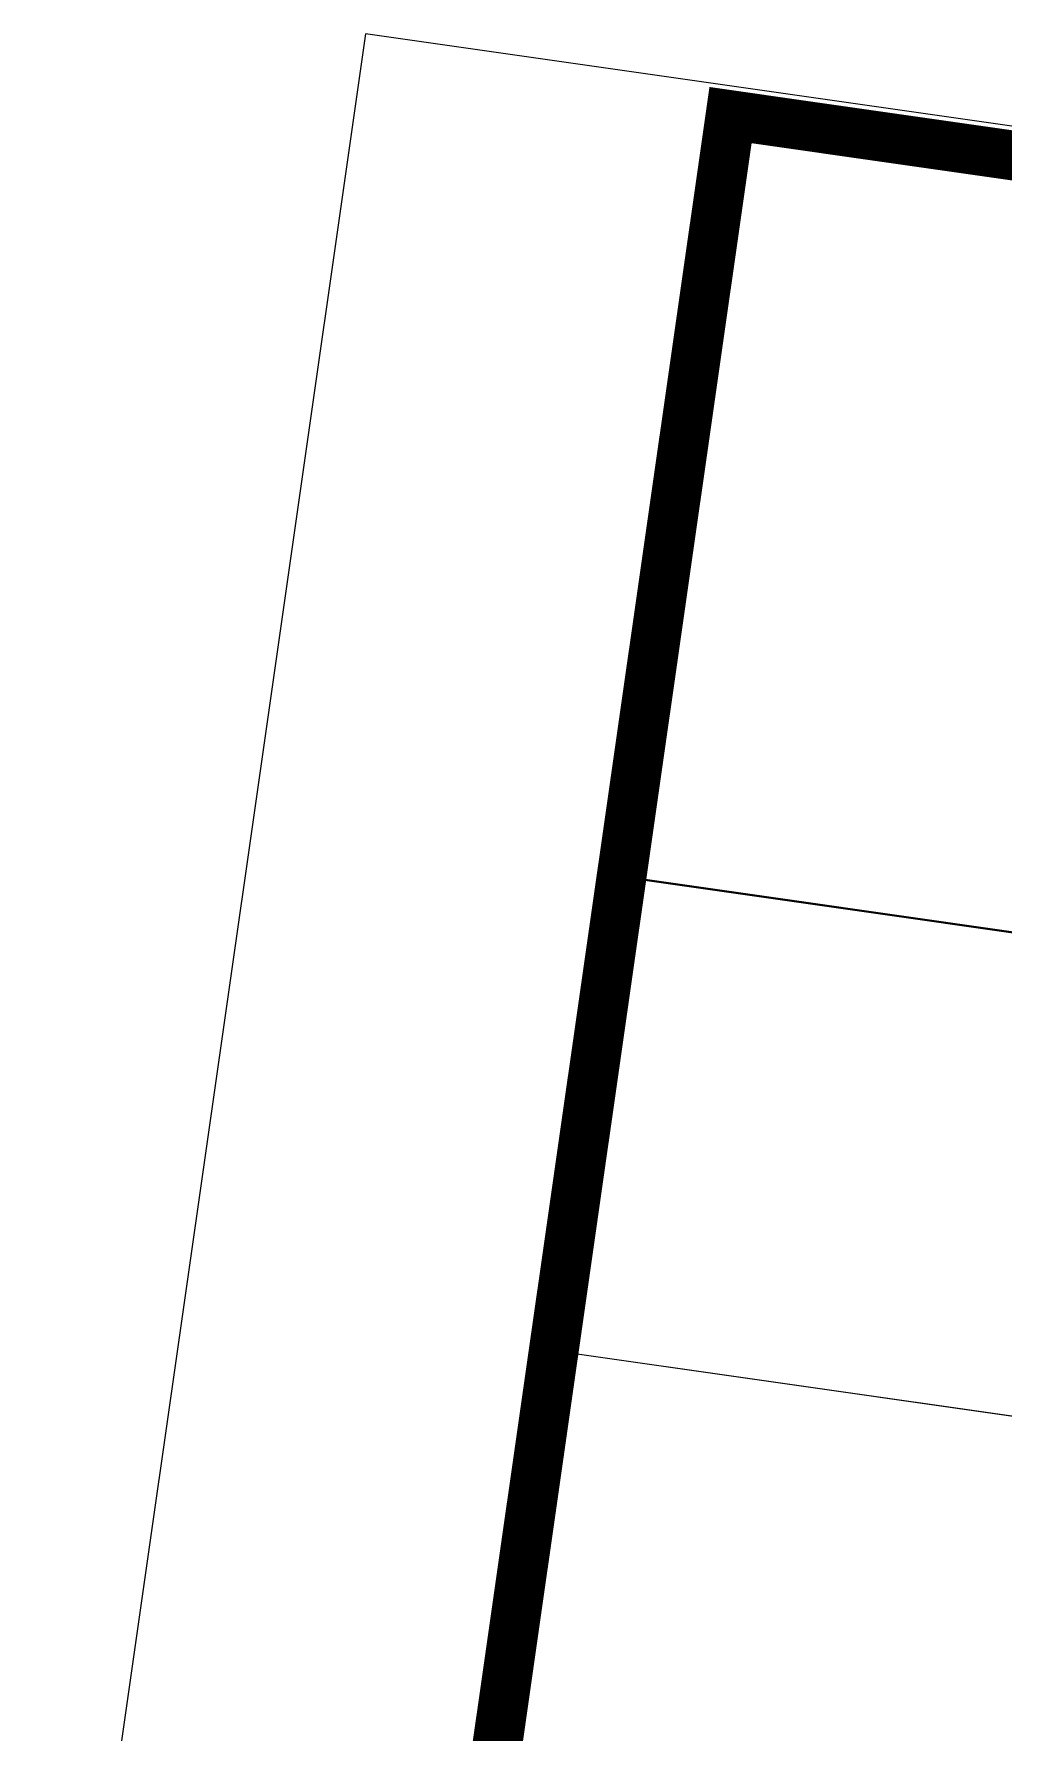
# Model space of a CAD drawing. Header units: millimetres. Extents: x -361192058 to 101130107379, y -14071650034 to 19218552450.
# Drawn here: x -132434 to -132318.2, y 45378.4 to 45581.5 of the extents above; entities that cross this region are included whole.
import ezdxf
from ezdxf.enums import TextEntityAlignment as Align

# ---------------------------------------------------------------- set-up
doc = ezdxf.new("R2010")
doc.units = ezdxf.units.MM
doc.header["$LTSCALE"] = 0.5
doc.layers.add('02', color=2, linetype='Continuous')
doc.styles.get("Standard").update_dxf_attribs({"font": 'txt.shx', "height": 0.12})

# ---------------------------------------------------------------- blocks, each defined once
blk = doc.blocks.new('APROVADO QUADRA 21.2 MBVII')
at = {"layer": '02', "lineweight": 18}
for points in [[(5064.44884272839, 2350.495723767664), (5125.648842728389, 2350.495723767664), (5125.648842728389, 2395.045723767664), (5064.44884272839, 2395.045723767664)], [(5092.272973893695, 2394.323914668061), (5078.434395118403, 2394.323914668061), (5078.434395118403, 2360.50705026725), (5092.272973893695, 2360.50705026725)], [(5092.272973893695, 2394.295723767664), (5104.790498982901, 2394.295723767664), (5104.790498982901, 2385.123344480297), (5092.272973893695, 2385.123344480297)], [(5124.898842728389, 2394.295723767664), (5104.814703438217, 2394.295723767664), (5104.814703438217, 2374.424427937196), (5124.898842728389, 2374.424427937196)]]:
    blk.add_lwpolyline(points, close=True, dxfattribs=at)
at = {"layer": '02', "lineweight": 18, "const_width": 0.1}
blk.add_lwpolyline([(5065.19884272839, 2351.245723767664), (5124.898842728389, 2351.245723767664), (5124.898842728389, 2394.295723767664), (5065.19884272839, 2394.295723767664)], close=True, dxfattribs=at)
at = {"color": 0, "lineweight": 13, "flags": 8}
for p in [(4700.724657799739, 2280.112525715252), (4699.57378630139, 2277.896413499706), (4702.354563138892, 2276.195041239209), (4703.672243349308, 2274.084986290777), (4699.84447394329, 2272.219426909525), (4703.048818763617, 2270.137026470893), (4703.087746051807, 2267.980265113006), (4700.652340375649, 2261.521648881858), (4700.700742594171, 2257.15925950577)]:
    blk.add_attdef('NIVEL', p, '', height=0.07500000000000001, dxfattribs=at)
for rotation, width, p in [(90, 0.7999999999988884, (4700.820527907887, 2275.752076380495)), (270, 0.5999999999989389, (4703.843667029373, 2274.902076380496)), (90, 0.7999999999988884, (4701.5574890138, 2268.502076380494)), (180, 0.5999999999989389, (4651.181659436375, 2236.193129894172))]:
    blk.add_attdef('$PORTA', text='', height=0.09000000000014552, rotation=rotation, dxfattribs=dict(at, width=width)).set_placement(p, align=Align.MIDDLE)
for p in [(4654.175996555586, 2240.463010622155), (4648.499009965404, 2240.192322980255), (4637.801231937738, 2239.384456547896), (4633.43884256165, 2239.336054329374), (4656.392108771131, 2239.312139123806), (4652.474624295089, 2237.682233784653), (4646.416609526773, 2236.987978159928), (4644.259848168886, 2236.949050871738), (4650.364569346656, 2236.364553574237)]:
    blk.add_attdef('NIVEL', p, '', height=0.07500000000000001, rotation=270, dxfattribs=at)
at = {"color": 0, "lineweight": 13, "width": 0.7999999999988884, "flags": 8}
for p in [(4652.031659436374, 2239.216269015658), (4644.781659436374, 2238.479307909745)]:
    blk.add_attdef('$PORTA', text='', height=0.09000000000014552, dxfattribs=at).set_placement(p, align=Align.MIDDLE)

msp = doc.modelspace()

# ---------------------------------------------------------------- block references
at = {"layer": '02', "color": 0, "lineweight": 30, "xscale": -4.574818403918471, "yscale": -59.40450511825884, "zscale": 4.574818403918471, "rotation": 261.8606972171988}
msp.add_blockref('APROVADO QUADRA 21.2 MBVII', (5129.041144779691, 2225.201435725194), dxfattribs=at)

doc.saveas('drawing.dxf')
